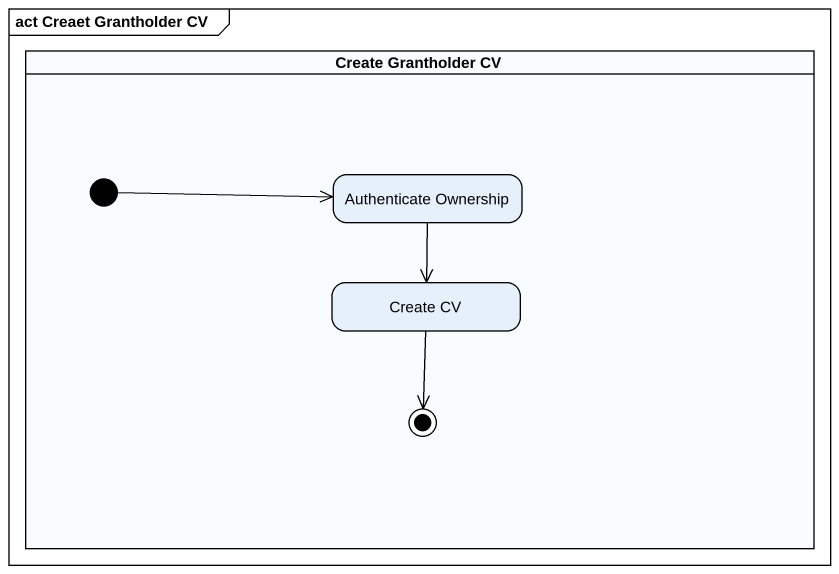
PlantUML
@startuml
mainframe act Creaet Grantholder CV
hide empty description
state "Create Grantholder CV" as Create_Grantholder_CV <<partition>> {
  state "Authenticate Ownership" as Authenticate_Ownership
  state "Create CV" as Create_CV
  [*] -right-> Authenticate_Ownership
  Create_CV --> [*]
}
Authenticate_Ownership --> Create_CV
@enduml
